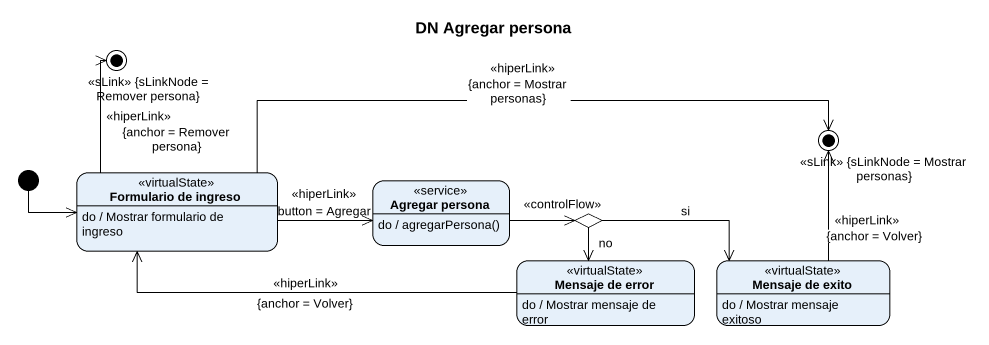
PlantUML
@startuml
title DN Agregar persona
hide empty description
state "<<sLink>> {sLinkNode = Remover persona}" as sLink_sLinkNode_Remover <<end>>
state "<<sLink>> {sLinkNode = Mostrar personas}" as sLink_sLinkNode_Mostrar <<end>>
state "Formulario de ingreso" as Formulario_de_ingreso <<virtualState>>
Formulario_de_ingreso : do / Mostrar formulario de ingreso
state "Agregar persona" as Agregar_persona <<service>>
Agregar_persona : do / agregarPersona()
state choice1 <<choice>>
state "Mensaje de error" as Mensaje_de_error <<virtualState>>
Mensaje_de_error : do / Mostrar mensaje de error
state "Mensaje de exito" as Mensaje_de_exito <<virtualState>>
Mensaje_de_exito : do / Mostrar mensaje exitoso
[*] -right-> Formulario_de_ingreso
Formulario_de_ingreso -up-> sLink_sLinkNode_Remover : <<hiperLink>>\n{anchor = Remover persona}
Formulario_de_ingreso -right-> sLink_sLinkNode_Mostrar : <<hiperLink>>\n{anchor = Mostrar personas}
Formulario_de_ingreso -right-> Agregar_persona : <<hiperLink>>\nbutton = Agregar
Agregar_persona -right-> choice1 : <<controlFlow>>
choice1 --> Mensaje_de_error : no
choice1 -right-> Mensaje_de_exito : si
Mensaje_de_error -left-> Formulario_de_ingreso : <<hiperLink>>\n{anchor = Volver}
Mensaje_de_exito -up-> sLink_sLinkNode_Mostrar : <<hiperLink>>\n{anchor = Volver}
@enduml
